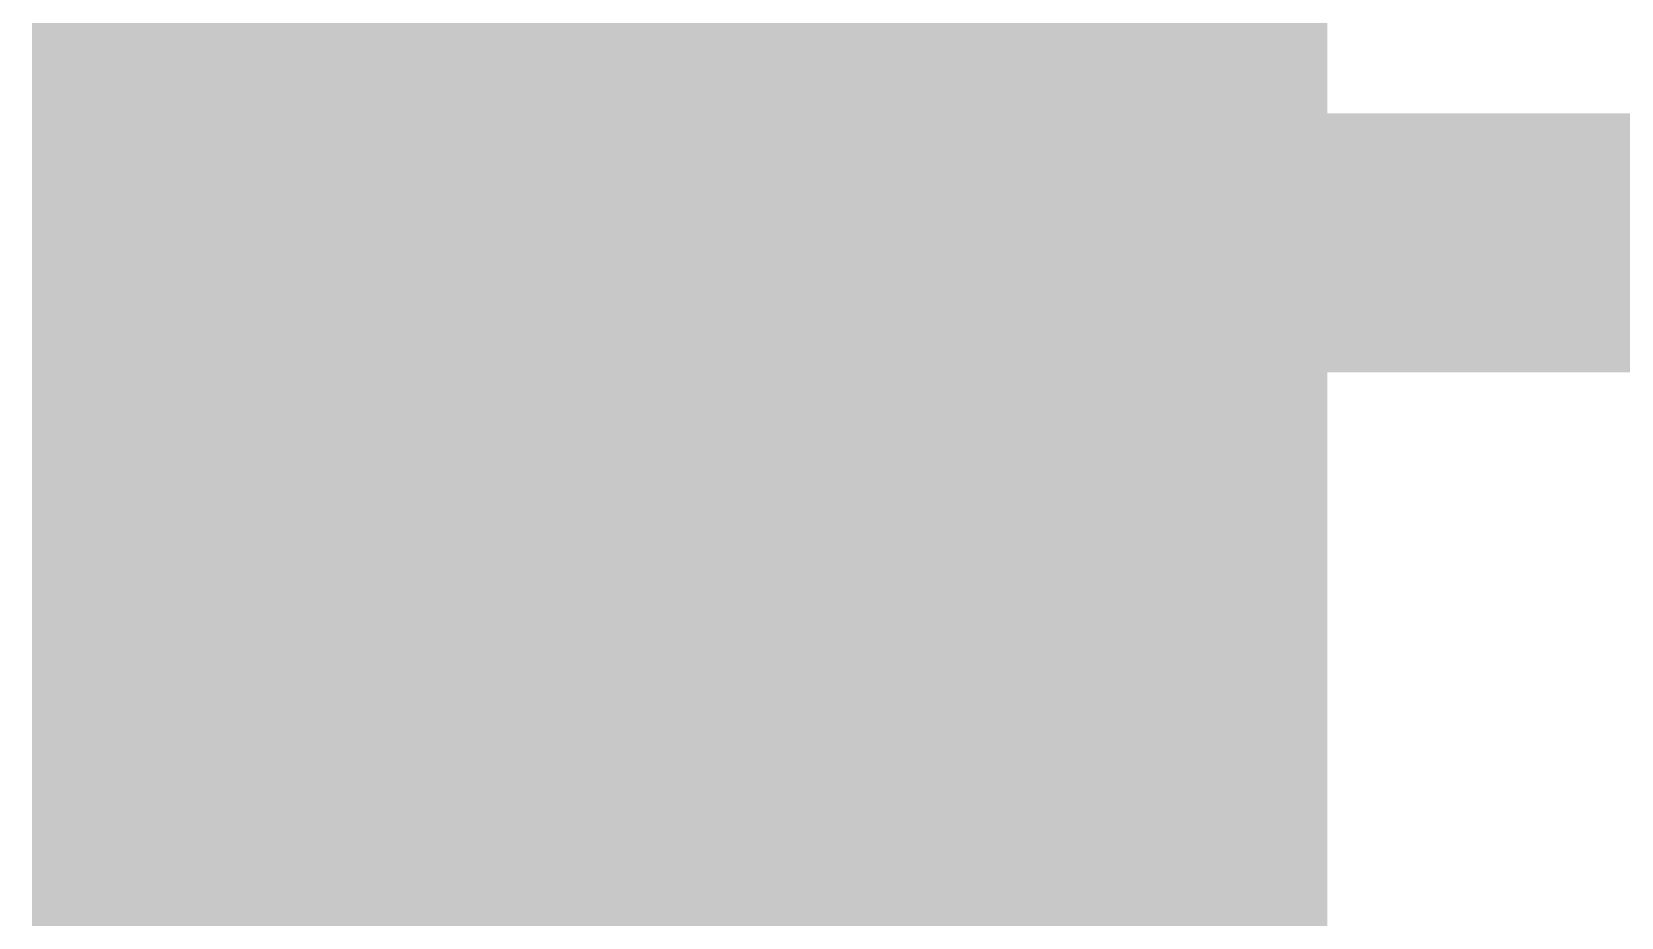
# Model space of a CAD drawing. Header units: inches. Extents: x -2 to 289, y -4 to 187.
# Drawn here: x 13.532 to 15.09, y 39.043 to 39.911 of the extents above; entities that cross this region are included whole.
import ezdxf

# ---------------------------------------------------------------- set-up
doc = ezdxf.new("R2010")
doc.units = ezdxf.units.IN
doc.layers.add('Bottom Layer', color=5, linetype='Continuous')
doc.layers.add('Top Layer', color=1, linetype='Continuous')

msp = doc.modelspace()

# ---------------------------------------------------------------- linework, layer by layer
at = {"layer": 'Bottom Layer', "const_width": 0.254}
msp.add_lwpolyline([(14.0225, 39.2528, -0.414214), (14.474, 39.7044)], format="xyb", dxfattribs=at)
for points in [[(14.474, 39.7044), (26.3891, 39.7044)], [(14.0225, 38.4399), (14.0225, 39.2528)]]:
    msp.add_lwpolyline(points, dxfattribs=at)
at = {"layer": 'Bottom Layer', "const_width": 0.127}
for points in [[(14.4105, 39.7044, 1), (14.5375, 39.7044, 1)], [(14.4105, 39.7044, 1), (14.5375, 39.7044, 1)], [(13.959, 39.2528, 1), (14.086, 39.2528, 1)], [(13.959, 39.2528, 1), (14.086, 39.2528, 1)]]:
    msp.add_lwpolyline(points, format="xyb", close=True, dxfattribs=at)
at = {"layer": 'Top Layer', "const_width": 1.27}
msp.add_lwpolyline([(14.1673, 8.2487), (14.1673, 58.0054)], dxfattribs=at)

doc.saveas('drawing.dxf')
